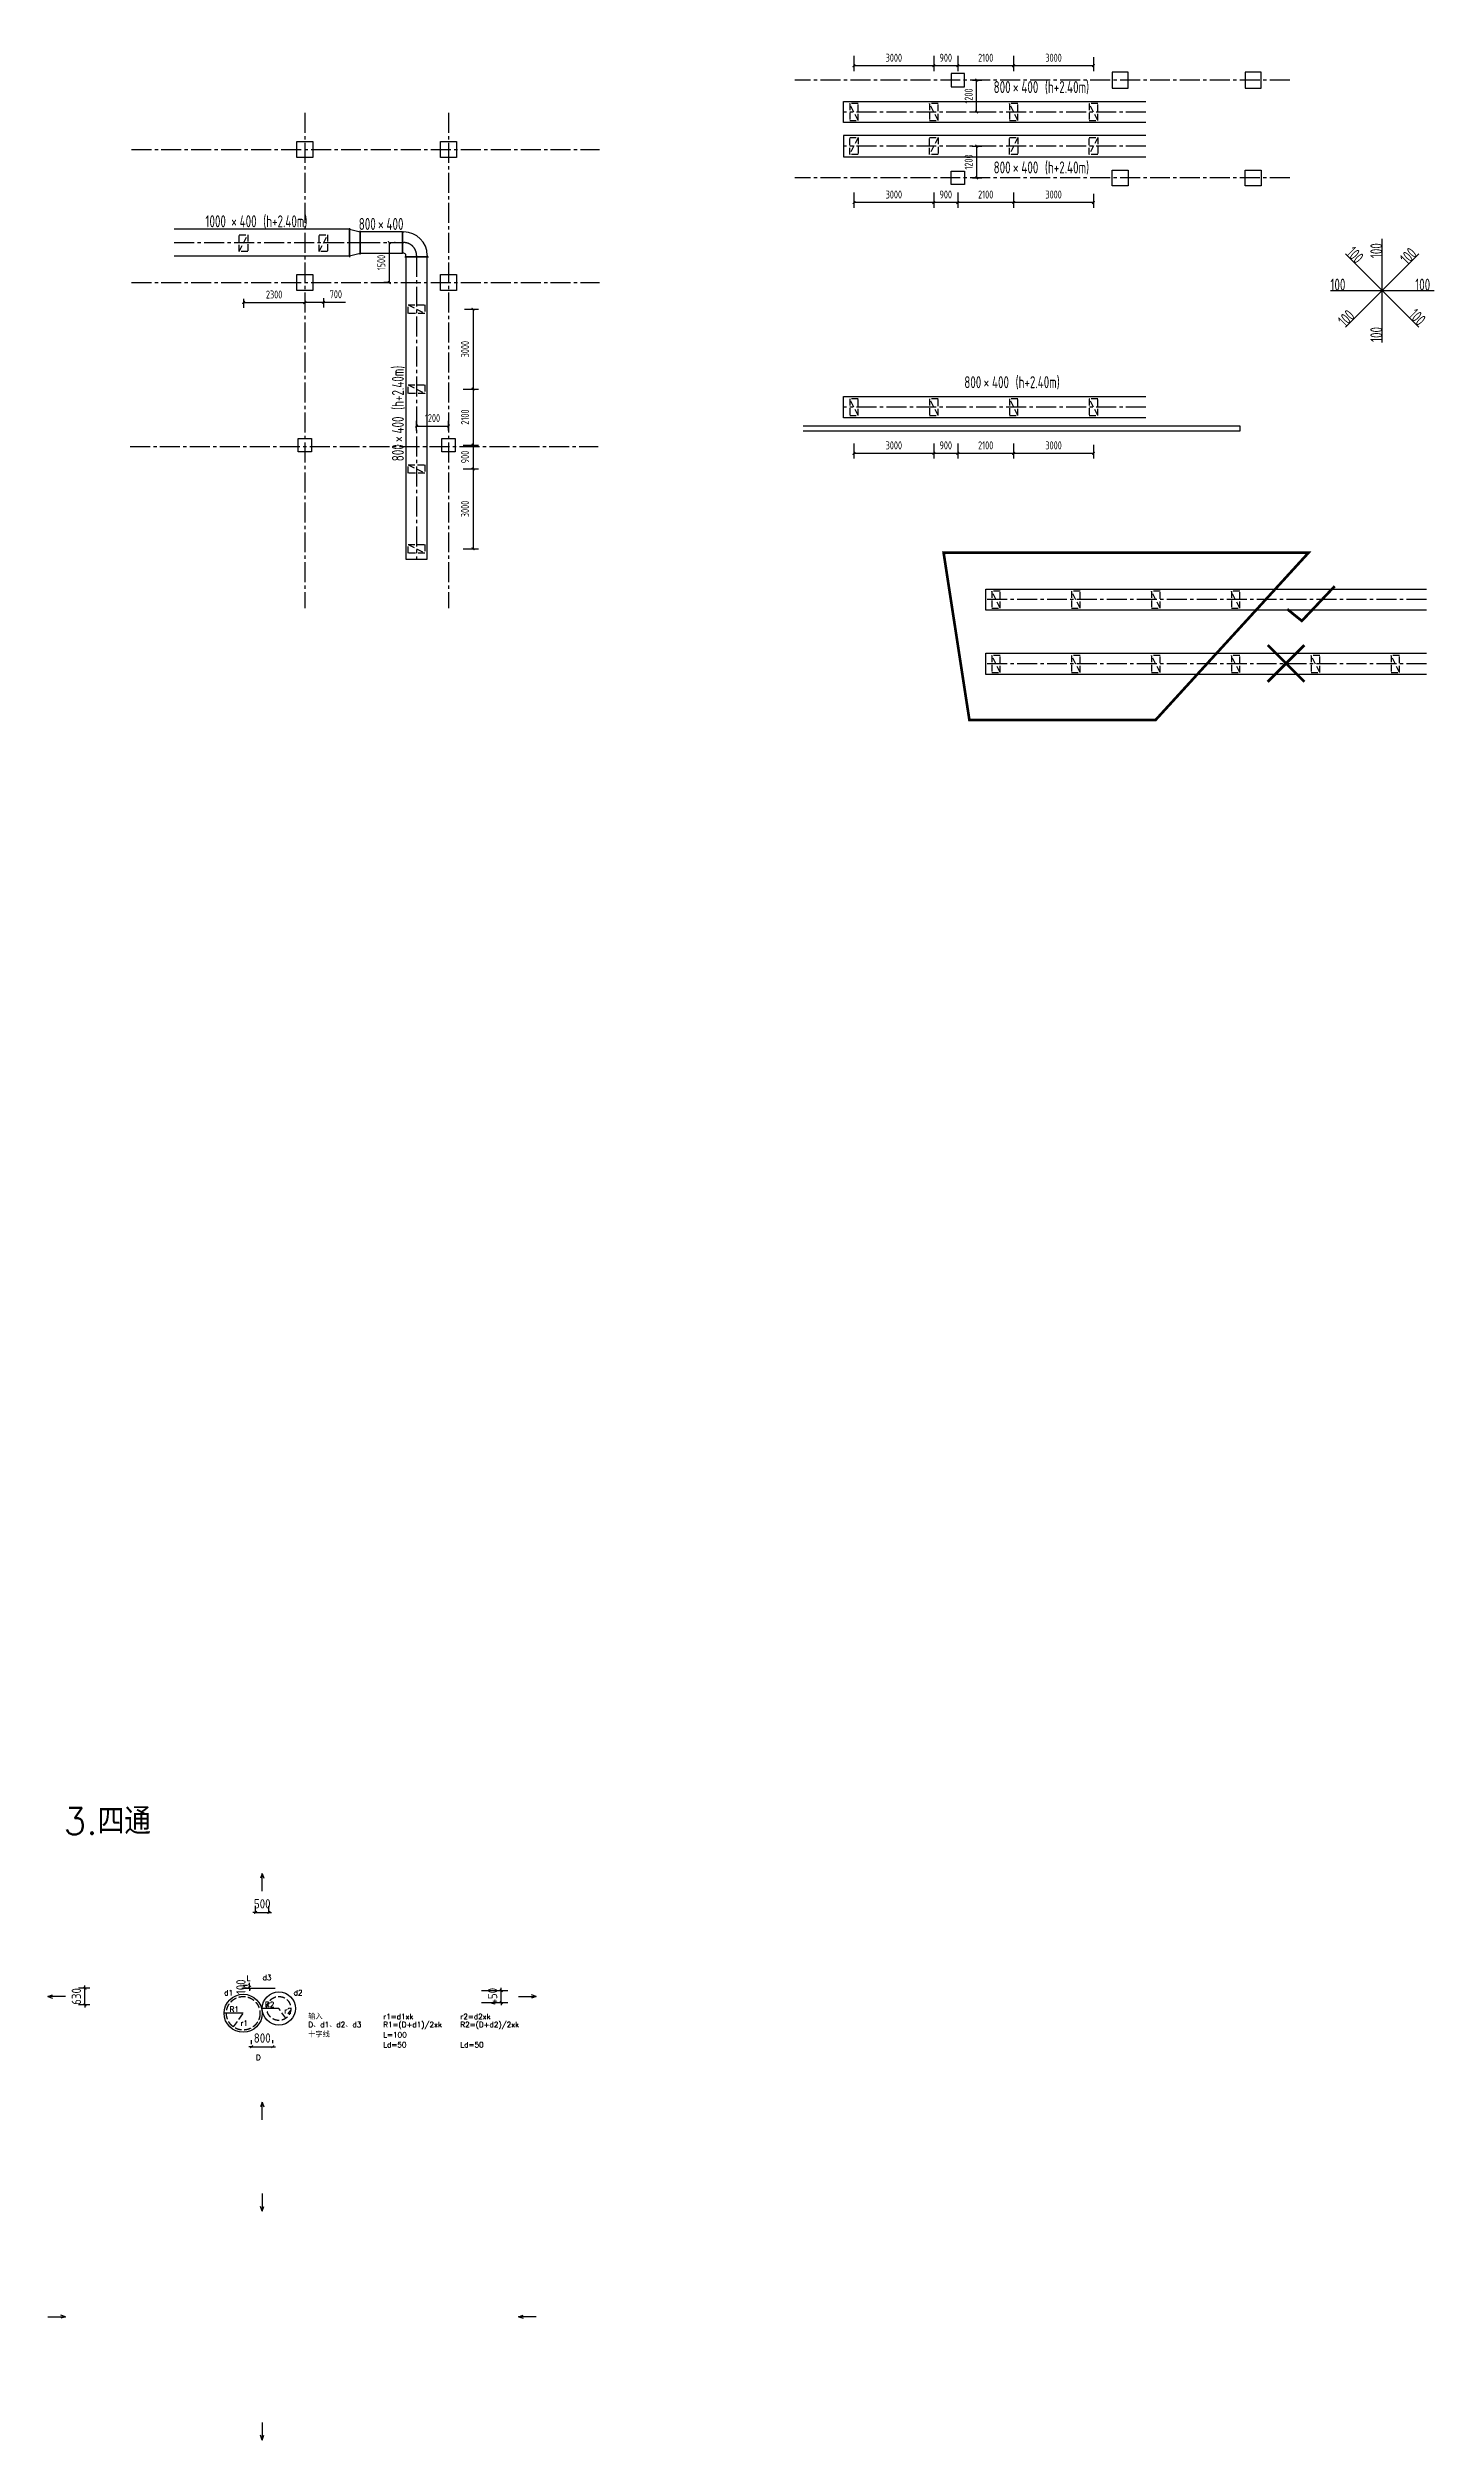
# Model space of a CAD drawing. Extents: x -51468 to 183161, y -105151 to 82504.
# Drawn here: x 1763 to 53840, y -103531 to -13708 of the extents above; entities that cross this region are included whole.
import ezdxf

# ---------------------------------------------------------------- set-up
doc = ezdxf.new("R2010")
doc.units = 0
doc.header["$LTSCALE"] = 1000
doc.header["$MEASUREMENT"] = 0
doc.linetypes.add('CENTER2', pattern=[1.125, 0.75, -0.125, 0.125, -0.125])
doc.linetypes.add('DASH', pattern=[0.35, 0.25, -0.1])
doc.layers.get('0').update_dxf_attribs({"linetype": 'CONTINUOUS'})
doc.layers.get('Defpoints').update_dxf_attribs({"linetype": 'CONTINUOUS'})
for name, color, linetype in [('H-AI', 8, 'CENTER2'), ('H-DAPP-DAPP', 131, 'CONTINUOUS'), ('H-DAPP-DGRIL', 131, 'CONTINUOUS'), ('H-DIMS-DUAL', 7, 'CONTINUOUS'), ('H-DUCT-DUAL', 30, 'CONTINUOUS')]:
    doc.layers.add(name, color=color, linetype=linetype)
doc.styles.add('_DUCT_DIM', font='simplex.shx', dxfattribs={"width": 0.8, "bigfont": 'hztxt.shx'})
doc.styles.get("Standard").update_dxf_attribs({"font": 'GBENOR', "bigfont": 'GBCBIG'})
doc.styles.add('TH-STYLE3', font='tssdeng.shx', dxfattribs={"width": 0.7, "bigfont": 'tssdchn.shx'})
doc.dimstyles.get("Standard").update_dxf_attribs({"dimscale": 100, "dimtxt": 3.5, "dimasz": 1, "dimexe": 2.5, "dimexo": 3, "dimgap": 1.5, "dimtad": 1, "dimdec": 0, "dimzin": 0, "dimdsep": 46, "dimtxsty": 'Standard', "dimblk": 'ARCHTICK', "dimcen": 0.09, "dimadec": 0, "dimazin": 0, "dimtfac": 1, "dimtdec": 0, "dimtix": 1, "dimtmove": 2, "dimatfit": 3, "dimfxl": 1, "dimtolj": 1, "dimtzin": 0, "dimarcsym": 0})
doc.dimstyles.new('TH-DIM100', dxfattribs={"dimscale": 100, "dimtxt": 3, "dimasz": 1, "dimexe": 2, "dimexo": 3, "dimgap": 1.5, "dimtad": 1, "dimdec": 3, "dimdsep": 46, "dimtxsty": 'TH-STYLE3', "dimblk": 'ARCHTICK', "dimcen": 0, "dimclrd": 256, "dimclre": 256, "dimclrt": 256, "dimazin": 2, "dimtfac": 1, "dimtdec": 3, "dimtofl": 0, "dimtmove": 0, "dimatfit": 3, "dimfxl": 0.18, "dimtolj": 1, "dimtzin": 0, "dimlwd": -1, "dimlwe": -1, "dimarcsym": 0})

# ---------------------------------------------------------------- blocks, each defined once
blk = doc.blocks.new('_ArchTick')
at = {"color": 0, "linetype": 'ByBlock', "const_width": 0.4}
blk.add_lwpolyline([(-0.5, -0.5), (0.5, 0.5)], dxfattribs=at)
blk = doc.blocks.new('*D7')
at = {"color": 0, "lineweight": -2, "transparency": 16777216}
for p, q in [((9417, -88757), (9317, -88757)), ((9417, -88660), (9417, -88507)), ((9417, -88757), (10217, -88757)), ((10217, -88629), (10217, -88507)), ((10217, -88757), (10317, -88757))]:
    blk.add_line(p, q, dxfattribs=at)
at = {"layer": 'Defpoints', "color": 0, "transparency": 16777216}
for p in [(10217, -88757), (9417, -88960, 3000), (10217, -88929, 3000)]:
    blk.add_point(p, dxfattribs=at)
at = {"color": 0, "lineweight": -2, "transparency": 16777216, "xscale": 100, "yscale": 100, "zscale": 100}
blk.add_blockref('_ArchTick', (9417, -88757), dxfattribs=at)
at = {"color": 0, "lineweight": -2, "transparency": 16777216, "xscale": 100, "yscale": 100, "zscale": 100, "rotation": 180}
blk.add_blockref('_ArchTick', (10217, -88757), dxfattribs=at)
at = {"color": 0, "transparency": 16777216, "insert": (9817, -88432), "char_height": 350, "attachment_point": 5}
blk.add_mtext('\\A1;800', dxfattribs=at)
blk = doc.blocks.new('*D14')
at = {"color": 0, "lineweight": -2, "transparency": 16777216}
for p, q in [((3342, -86558), (2909, -86558)), ((3159, -86558), (3159, -86458)), ((3159, -87188), (3159, -86558)), ((3342, -87188), (2909, -87188)), ((3159, -87188), (3159, -87288))]:
    blk.add_line(p, q, dxfattribs=at)
at = {"layer": 'Defpoints', "color": 0, "transparency": 16777216}
for p in [(3159, -86558), (3642, -86558, 3000), (3642, -87188, 3000)]:
    blk.add_point(p, dxfattribs=at)
at = {"color": 0, "lineweight": -2, "transparency": 16777216, "xscale": 100, "yscale": 100, "zscale": 100}
for p, rotation in [((3159, -86558), 270), ((3159, -87188), 90)]:
    blk.add_blockref('_ArchTick', p, dxfattribs=dict(at, rotation=rotation))
at = {"color": 0, "transparency": 16777216, "insert": (2834, -86873), "char_height": 350, "attachment_point": 5, "rotation": 90}
blk.add_mtext('\\A1;630', dxfattribs=at)
blk = doc.blocks.new('*D15')
at = {"color": 0, "lineweight": -2, "transparency": 16777216}
for p, q in [((18055, -86648), (19044, -86648)), ((18055, -87098), (19044, -87098)), ((18794, -86648), (18794, -86548)), ((18794, -87098), (18794, -86648)), ((18794, -87098), (18794, -87198))]:
    blk.add_line(p, q, dxfattribs=at)
at = {"layer": 'Defpoints', "color": 0, "transparency": 16777216}
for p in [(17755, -86648, 3000), (17755, -87098, 3000), (18794, -86648)]:
    blk.add_point(p, dxfattribs=at)
at = {"color": 0, "lineweight": -2, "transparency": 16777216, "xscale": 100, "yscale": 100, "zscale": 100}
for p, rotation in [((18794, -86648), 270), ((18794, -87098), 90)]:
    blk.add_blockref('_ArchTick', p, dxfattribs=dict(at, rotation=rotation))
at = {"color": 0, "transparency": 16777216, "insert": (18469, -86873), "char_height": 350, "attachment_point": 5, "rotation": 90}
blk.add_mtext('\\A1;450', dxfattribs=at)
blk = doc.blocks.new('*D16')
at = {"color": 0, "lineweight": -2, "transparency": 16777216}
for p, q in [((9567, -83696), (9567, -83468)), ((10067, -83696), (10067, -83468)), ((9567, -83718), (9467, -83718)), ((9567, -83718), (10067, -83718)), ((10067, -83718), (10167, -83718))]:
    blk.add_line(p, q, dxfattribs=at)
at = {"layer": 'Defpoints', "color": 0, "transparency": 16777216}
for p in [(9567, -83996, 3000), (10067, -83718), (10067, -83996, 3000)]:
    blk.add_point(p, dxfattribs=at)
at = {"color": 0, "lineweight": -2, "transparency": 16777216, "xscale": 100, "yscale": 100, "zscale": 100}
blk.add_blockref('_ArchTick', (9567, -83718), dxfattribs=at)
at = {"color": 0, "lineweight": -2, "transparency": 16777216, "xscale": 100, "yscale": 100, "zscale": 100, "rotation": 180}
blk.add_blockref('_ArchTick', (10067, -83718), dxfattribs=at)
at = {"color": 0, "transparency": 16777216, "insert": (9817, -83393), "char_height": 350, "attachment_point": 5}
blk.add_mtext('\\A1;500', dxfattribs=at)
blk = doc.blocks.new('*D17')
at = {"color": 0, "lineweight": -2, "transparency": 16777216}
for p, q in [((9267, -86458), (9091, -86458)), ((9267, -86558), (9091, -86558)), ((9341, -86458), (9341, -86358)), ((9341, -86558), (9341, -86458)), ((9341, -86558), (9341, -86658))]:
    blk.add_line(p, q, dxfattribs=at)
at = {"layer": 'Defpoints', "color": 0, "transparency": 16777216}
for p in [(9341, -86458), (9567, -86458, 3000), (9567, -86558, 3000)]:
    blk.add_point(p, dxfattribs=at)
at = {"color": 0, "lineweight": -2, "transparency": 16777216, "xscale": 100, "yscale": 100, "zscale": 100}
for p, rotation in [((9341, -86458), 270), ((9341, -86558), 90)]:
    blk.add_blockref('_ArchTick', p, dxfattribs=dict(at, rotation=rotation))
at = {"color": 0, "transparency": 16777216, "insert": (9016, -86508), "char_height": 350, "attachment_point": 5, "rotation": 90}
blk.add_mtext('\\A1;100', dxfattribs=at)
blk = doc.blocks.new('*U54')
at = {"linetype": 'DASH'}
blk.add_line((-500, 0), (130, 320), dxfattribs=at)
blk.add_lwpolyline([(-500, 0), (130, 0), (130, 320), (-500, 320)], close=True, dxfattribs=at)
blk = doc.blocks.new('*D56')
at = {"transparency": 16777216}
for p, q in [((17413, -23521), (17935, -23521)), ((17735, -23521), (17735, -26521)), ((17363, -26521), (17935, -26521))]:
    blk.add_line(p, q, dxfattribs=at)
at = {"layer": 'Defpoints', "color": 0, "transparency": 16777216}
for p in [(17113, -23521), (17063, -26521), (17735, -26521)]:
    blk.add_point(p, dxfattribs=at)
at = {"transparency": 16777216, "xscale": 100, "yscale": 100, "zscale": 100}
for p, rotation in [((17735, -23521), 90), ((17735, -26521), 270)]:
    blk.add_blockref('_ArchTick', p, dxfattribs=dict(at, rotation=rotation))
at = {"transparency": 16777216, "insert": (17435, -25021), "char_height": 300, "attachment_point": 5, "rotation": 90, "style": 'TH-STYLE3'}
blk.add_mtext('\\A1;3000', dxfattribs=at)
blk = doc.blocks.new('*D57')
at = {"transparency": 16777216}
for p, q in [((17363, -26521), (17935, -26521)), ((17735, -26521), (17735, -28621)), ((17363, -28621), (17935, -28621))]:
    blk.add_line(p, q, dxfattribs=at)
at = {"layer": 'Defpoints', "color": 0, "transparency": 16777216}
for p in [(17063, -26521), (17063, -28621), (17735, -28621)]:
    blk.add_point(p, dxfattribs=at)
at = {"transparency": 16777216, "xscale": 100, "yscale": 100, "zscale": 100}
for p, rotation in [((17735, -26521), 90), ((17735, -28621), 270)]:
    blk.add_blockref('_ArchTick', p, dxfattribs=dict(at, rotation=rotation))
at = {"transparency": 16777216, "insert": (17435, -27571), "char_height": 300, "attachment_point": 5, "rotation": 90, "style": 'TH-STYLE3'}
blk.add_mtext('\\A1;2100', dxfattribs=at)
blk = doc.blocks.new('*D58')
at = {"transparency": 16777216}
for p, q in [((17363, -29521), (17935, -29521)), ((17735, -29521), (17735, -32521)), ((17363, -32521), (17935, -32521))]:
    blk.add_line(p, q, dxfattribs=at)
at = {"layer": 'Defpoints', "color": 0, "transparency": 16777216}
for p in [(17063, -29521), (17063, -32521), (17735, -32521)]:
    blk.add_point(p, dxfattribs=at)
at = {"transparency": 16777216, "xscale": 100, "yscale": 100, "zscale": 100}
for p, rotation in [((17735, -29521), 90), ((17735, -32521), 270)]:
    blk.add_blockref('_ArchTick', p, dxfattribs=dict(at, rotation=rotation))
at = {"transparency": 16777216, "insert": (17435, -31021), "char_height": 300, "attachment_point": 5, "rotation": 90, "style": 'TH-STYLE3'}
blk.add_mtext('\\A1;3000', dxfattribs=at)
blk = doc.blocks.new('*D59')
at = {"transparency": 16777216}
for p, q in [((17363, -28621), (17935, -28621)), ((17735, -28621), (17735, -29521)), ((17382, -29521), (17935, -29521))]:
    blk.add_line(p, q, dxfattribs=at)
at = {"layer": 'Defpoints', "color": 0, "transparency": 16777216}
for p in [(17063, -28621), (17082, -29521), (17735, -29521)]:
    blk.add_point(p, dxfattribs=at)
at = {"transparency": 16777216, "xscale": 100, "yscale": 100, "zscale": 100}
for p, rotation in [((17735, -28621), 90), ((17735, -29521), 270)]:
    blk.add_blockref('_ArchTick', p, dxfattribs=dict(at, rotation=rotation))
at = {"transparency": 16777216, "insert": (17435, -29071), "char_height": 300, "attachment_point": 5, "rotation": 90, "style": 'TH-STYLE3'}
blk.add_mtext('\\A1;900', dxfattribs=at)
blk = doc.blocks.new('*D60')
at = {"transparency": 16777216}
for p, q in [((11414, -23121), (11414, -23460)), ((11414, -23260), (12114, -23260)), ((12114, -23112), (12114, -23460)), ((12114, -23260), (12950, -23260))]:
    blk.add_line(p, q, dxfattribs=at)
at = {"layer": 'Defpoints', "color": 0, "transparency": 16777216}
for p in [(11414, -22821), (12114, -22812), (12114, -23260)]:
    blk.add_point(p, dxfattribs=at)
at = {"transparency": 16777216, "xscale": 100, "yscale": 100, "zscale": 100, "rotation": 180}
blk.add_blockref('_ArchTick', (11414, -23260), dxfattribs=at)
at = {"transparency": 16777216, "xscale": 100, "yscale": 100, "zscale": 100}
blk.add_blockref('_ArchTick', (12114, -23260), dxfattribs=at)
at = {"transparency": 16777216, "insert": (12582, -22960), "char_height": 300, "attachment_point": 5, "style": 'TH-STYLE3'}
blk.add_mtext('\\A1;700', dxfattribs=at)
blk = doc.blocks.new('*D61')
at = {"transparency": 16777216}
for p, q in [((9114, -23130), (9114, -23470)), ((9114, -23270), (11414, -23270)), ((11414, -23121), (11414, -23470))]:
    blk.add_line(p, q, dxfattribs=at)
at = {"layer": 'Defpoints', "color": 0, "transparency": 16777216}
for p in [(9114, -22830), (11414, -22821), (11414, -23270)]:
    blk.add_point(p, dxfattribs=at)
at = {"transparency": 16777216, "xscale": 100, "yscale": 100, "zscale": 100, "rotation": 180}
blk.add_blockref('_ArchTick', (9114, -23270), dxfattribs=at)
at = {"transparency": 16777216, "xscale": 100, "yscale": 100, "zscale": 100}
blk.add_blockref('_ArchTick', (11414, -23270), dxfattribs=at)
at = {"transparency": 16777216, "insert": (10264, -22970), "char_height": 300, "attachment_point": 5, "style": 'TH-STYLE3'}
blk.add_mtext('\\A1;2300', dxfattribs=at)
blk = doc.blocks.new('*D62')
at = {"transparency": 16777216}
for p, q in [((15613, -28074), (15613, -27710)), ((16813, -28071), (16813, -27710)), ((15613, -27910), (16813, -27910))]:
    blk.add_line(p, q, dxfattribs=at)
at = {"layer": 'Defpoints', "color": 0, "transparency": 16777216}
for p in [(15613, -28374), (16813, -27910), (16813, -28371)]:
    blk.add_point(p, dxfattribs=at)
at = {"transparency": 16777216, "xscale": 100, "yscale": 100, "zscale": 100, "rotation": 180}
blk.add_blockref('_ArchTick', (15613, -27910), dxfattribs=at)
at = {"transparency": 16777216, "xscale": 100, "yscale": 100, "zscale": 100}
blk.add_blockref('_ArchTick', (16813, -27910), dxfattribs=at)
at = {"transparency": 16777216, "insert": (16213, -27610), "char_height": 300, "attachment_point": 5, "style": 'TH-STYLE3'}
blk.add_mtext('\\A1;1200', dxfattribs=at)
blk = doc.blocks.new('*D63')
at = {"transparency": 16777216}
for p, q in [((14588, -21021), (14588, -22521)), ((14808, -21021), (14788, -21021)), ((14554, -22521), (14388, -22521))]:
    blk.add_line(p, q, dxfattribs=at)
at = {"layer": 'Defpoints', "color": 0, "transparency": 16777216}
for p in [(14508, -21021), (14588, -22521), (14854, -22521)]:
    blk.add_point(p, dxfattribs=at)
at = {"transparency": 16777216, "xscale": 100, "yscale": 100, "zscale": 100}
for p, rotation in [((14588, -21021), 90), ((14588, -22521), 270)]:
    blk.add_blockref('_ArchTick', p, dxfattribs=dict(at, rotation=rotation))
at = {"transparency": 16777216, "insert": (14288, -21771), "char_height": 300, "attachment_point": 5, "rotation": 90, "style": 'TH-STYLE3'}
blk.add_mtext('\\A1;1500', dxfattribs=at)
blk = doc.blocks.new('*D64')
at = {"transparency": 16777216}
for p, q in [((38043, -19145), (38043, -19716)), ((41043, -19516), (38043, -19516)), ((41043, -19195), (41043, -19716))]:
    blk.add_line(p, q, dxfattribs=at)
at = {"layer": 'Defpoints', "color": 0, "transparency": 16777216}
for p in [(38043, -18845), (38043, -19516), (41043, -18895)]:
    blk.add_point(p, dxfattribs=at)
at = {"transparency": 16777216, "xscale": 100, "yscale": 100, "zscale": 100, "rotation": 180}
blk.add_blockref('_ArchTick', (38043, -19516), dxfattribs=at)
at = {"transparency": 16777216, "xscale": 100, "yscale": 100, "zscale": 100}
blk.add_blockref('_ArchTick', (41043, -19516), dxfattribs=at)
at = {"transparency": 16777216, "insert": (39543, -19216), "char_height": 300, "attachment_point": 5, "style": 'TH-STYLE3'}
blk.add_mtext('\\A1;3000', dxfattribs=at)
blk = doc.blocks.new('*D65')
at = {"transparency": 16777216}
for p, q in [((35943, -19145), (35943, -19716)), ((38043, -19516), (35943, -19516)), ((38043, -19145), (38043, -19716))]:
    blk.add_line(p, q, dxfattribs=at)
at = {"layer": 'Defpoints', "color": 0, "transparency": 16777216}
for p in [(35943, -18845), (38043, -18845), (35943, -19516)]:
    blk.add_point(p, dxfattribs=at)
at = {"transparency": 16777216, "xscale": 100, "yscale": 100, "zscale": 100, "rotation": 180}
blk.add_blockref('_ArchTick', (35943, -19516), dxfattribs=at)
at = {"transparency": 16777216, "xscale": 100, "yscale": 100, "zscale": 100}
blk.add_blockref('_ArchTick', (38043, -19516), dxfattribs=at)
at = {"transparency": 16777216, "insert": (36993, -19216), "char_height": 300, "attachment_point": 5, "style": 'TH-STYLE3'}
blk.add_mtext('\\A1;2100', dxfattribs=at)
blk = doc.blocks.new('*D66')
at = {"transparency": 16777216}
for p, q in [((32043, -19145), (32043, -19716)), ((35043, -19516), (32043, -19516)), ((35043, -19145), (35043, -19716))]:
    blk.add_line(p, q, dxfattribs=at)
at = {"layer": 'Defpoints', "color": 0, "transparency": 16777216}
for p in [(32043, -18845), (35043, -18845), (32043, -19516)]:
    blk.add_point(p, dxfattribs=at)
at = {"transparency": 16777216, "xscale": 100, "yscale": 100, "zscale": 100, "rotation": 180}
blk.add_blockref('_ArchTick', (32043, -19516), dxfattribs=at)
at = {"transparency": 16777216, "xscale": 100, "yscale": 100, "zscale": 100}
blk.add_blockref('_ArchTick', (35043, -19516), dxfattribs=at)
at = {"transparency": 16777216, "insert": (33543, -19216), "char_height": 300, "attachment_point": 5, "style": 'TH-STYLE3'}
blk.add_mtext('\\A1;3000', dxfattribs=at)
blk = doc.blocks.new('*D67')
at = {"transparency": 16777216}
for p, q in [((35043, -19163), (35043, -19716)), ((35943, -19516), (35043, -19516)), ((35943, -19145), (35943, -19716))]:
    blk.add_line(p, q, dxfattribs=at)
at = {"layer": 'Defpoints', "color": 0, "transparency": 16777216}
for p in [(35943, -18845), (35043, -18863), (35043, -19516)]:
    blk.add_point(p, dxfattribs=at)
at = {"transparency": 16777216, "xscale": 100, "yscale": 100, "zscale": 100, "rotation": 180}
blk.add_blockref('_ArchTick', (35043, -19516), dxfattribs=at)
at = {"transparency": 16777216, "xscale": 100, "yscale": 100, "zscale": 100}
blk.add_blockref('_ArchTick', (35943, -19516), dxfattribs=at)
at = {"transparency": 16777216, "insert": (35493, -19216), "char_height": 300, "attachment_point": 5, "style": 'TH-STYLE3'}
blk.add_mtext('\\A1;900', dxfattribs=at)
blk = doc.blocks.new('*D68')
at = {"transparency": 16777216}
for p, q in [((36490, -17395), (36854, -17395)), ((36654, -17395), (36654, -18595)), ((36493, -18595), (36854, -18595))]:
    blk.add_line(p, q, dxfattribs=at)
at = {"layer": 'Defpoints', "color": 0, "transparency": 16777216}
for p in [(36190, -17395), (36193, -18595), (36654, -18595)]:
    blk.add_point(p, dxfattribs=at)
at = {"transparency": 16777216, "xscale": 100, "yscale": 100, "zscale": 100}
for p, rotation in [((36654, -17395), 90), ((36654, -18595), 270)]:
    blk.add_blockref('_ArchTick', p, dxfattribs=dict(at, rotation=rotation))
at = {"transparency": 16777216, "insert": (36354, -17995), "char_height": 300, "attachment_point": 5, "rotation": 90, "style": 'TH-STYLE3'}
blk.add_mtext('\\A1;1200', dxfattribs=at)
blk = doc.blocks.new('*D69')
at = {"transparency": 16777216}
for p, q in [((36493, -14917), (36854, -14917)), ((36654, -16117), (36654, -14917)), ((36490, -16117), (36854, -16117))]:
    blk.add_line(p, q, dxfattribs=at)
at = {"layer": 'Defpoints', "color": 0, "transparency": 16777216}
for p in [(36193, -14917), (36654, -14917), (36190, -16117)]:
    blk.add_point(p, dxfattribs=at)
at = {"transparency": 16777216, "xscale": 100, "yscale": 100, "zscale": 100}
for p, rotation in [((36654, -14917), 90), ((36654, -16117), 270)]:
    blk.add_blockref('_ArchTick', p, dxfattribs=dict(at, rotation=rotation))
at = {"transparency": 16777216, "insert": (36354, -15517), "char_height": 300, "attachment_point": 5, "rotation": 90, "style": 'TH-STYLE3'}
blk.add_mtext('\\A1;1200', dxfattribs=at)
blk = doc.blocks.new('*D70')
at = {"transparency": 16777216}
for p, q in [((38043, -14008), (38043, -14580)), ((41043, -14058), (41043, -14580)), ((41043, -14380), (38043, -14380))]:
    blk.add_line(p, q, dxfattribs=at)
at = {"layer": 'Defpoints', "color": 0, "transparency": 16777216}
for p in [(38043, -13708), (41043, -13758), (38043, -14380)]:
    blk.add_point(p, dxfattribs=at)
at = {"transparency": 16777216, "xscale": 100, "yscale": 100, "zscale": 100, "rotation": 180}
blk.add_blockref('_ArchTick', (38043, -14380), dxfattribs=at)
at = {"transparency": 16777216, "xscale": 100, "yscale": 100, "zscale": 100}
blk.add_blockref('_ArchTick', (41043, -14380), dxfattribs=at)
at = {"transparency": 16777216, "insert": (39543, -14080), "char_height": 300, "attachment_point": 5, "style": 'TH-STYLE3'}
blk.add_mtext('\\A1;3000', dxfattribs=at)
blk = doc.blocks.new('*D71')
at = {"transparency": 16777216}
for p, q in [((35943, -14008), (35943, -14580)), ((38043, -14008), (38043, -14580)), ((38043, -14380), (35943, -14380))]:
    blk.add_line(p, q, dxfattribs=at)
at = {"layer": 'Defpoints', "color": 0, "transparency": 16777216}
for p in [(35943, -13708), (38043, -13708), (35943, -14380)]:
    blk.add_point(p, dxfattribs=at)
at = {"transparency": 16777216, "xscale": 100, "yscale": 100, "zscale": 100, "rotation": 180}
blk.add_blockref('_ArchTick', (35943, -14380), dxfattribs=at)
at = {"transparency": 16777216, "xscale": 100, "yscale": 100, "zscale": 100}
blk.add_blockref('_ArchTick', (38043, -14380), dxfattribs=at)
at = {"transparency": 16777216, "insert": (36993, -14080), "char_height": 300, "attachment_point": 5, "style": 'TH-STYLE3'}
blk.add_mtext('\\A1;2100', dxfattribs=at)
blk = doc.blocks.new('*D72')
at = {"transparency": 16777216}
for p, q in [((32043, -14008), (32043, -14580)), ((35043, -14008), (35043, -14580)), ((35043, -14380), (32043, -14380))]:
    blk.add_line(p, q, dxfattribs=at)
at = {"layer": 'Defpoints', "color": 0, "transparency": 16777216}
for p in [(32043, -13708), (35043, -13708), (32043, -14380)]:
    blk.add_point(p, dxfattribs=at)
at = {"transparency": 16777216, "xscale": 100, "yscale": 100, "zscale": 100, "rotation": 180}
blk.add_blockref('_ArchTick', (32043, -14380), dxfattribs=at)
at = {"transparency": 16777216, "xscale": 100, "yscale": 100, "zscale": 100}
blk.add_blockref('_ArchTick', (35043, -14380), dxfattribs=at)
at = {"transparency": 16777216, "insert": (33543, -14080), "char_height": 300, "attachment_point": 5, "style": 'TH-STYLE3'}
blk.add_mtext('\\A1;3000', dxfattribs=at)
blk = doc.blocks.new('*D73')
at = {"transparency": 16777216}
for p, q in [((35043, -14027), (35043, -14580)), ((35943, -14008), (35943, -14580)), ((35943, -14380), (35043, -14380))]:
    blk.add_line(p, q, dxfattribs=at)
at = {"layer": 'Defpoints', "color": 0, "transparency": 16777216}
for p in [(35043, -13727), (35943, -13708), (35043, -14380)]:
    blk.add_point(p, dxfattribs=at)
at = {"transparency": 16777216, "xscale": 100, "yscale": 100, "zscale": 100, "rotation": 180}
blk.add_blockref('_ArchTick', (35043, -14380), dxfattribs=at)
at = {"transparency": 16777216, "xscale": 100, "yscale": 100, "zscale": 100}
blk.add_blockref('_ArchTick', (35943, -14380), dxfattribs=at)
at = {"transparency": 16777216, "insert": (35493, -14080), "char_height": 300, "attachment_point": 5, "style": 'TH-STYLE3'}
blk.add_mtext('\\A1;900', dxfattribs=at)
blk = doc.blocks.new('*D74')
at = {"transparency": 16777216}
for p, q in [((38043, -28562), (38043, -29133)), ((41043, -28612), (41043, -29133)), ((41043, -28933), (38043, -28933))]:
    blk.add_line(p, q, dxfattribs=at)
at = {"layer": 'Defpoints', "color": 0, "transparency": 16777216}
for p in [(38043, -28262), (41043, -28312), (38043, -28933)]:
    blk.add_point(p, dxfattribs=at)
at = {"transparency": 16777216, "xscale": 100, "yscale": 100, "zscale": 100, "rotation": 180}
blk.add_blockref('_ArchTick', (38043, -28933), dxfattribs=at)
at = {"transparency": 16777216, "xscale": 100, "yscale": 100, "zscale": 100}
blk.add_blockref('_ArchTick', (41043, -28933), dxfattribs=at)
at = {"transparency": 16777216, "insert": (39543, -28633), "char_height": 300, "attachment_point": 5, "style": 'TH-STYLE3'}
blk.add_mtext('\\A1;3000', dxfattribs=at)
blk = doc.blocks.new('*D75')
at = {"transparency": 16777216}
for p, q in [((35943, -28562), (35943, -29133)), ((38043, -28562), (38043, -29133)), ((38043, -28933), (35943, -28933))]:
    blk.add_line(p, q, dxfattribs=at)
at = {"layer": 'Defpoints', "color": 0, "transparency": 16777216}
for p in [(35943, -28262), (38043, -28262), (35943, -28933)]:
    blk.add_point(p, dxfattribs=at)
at = {"transparency": 16777216, "xscale": 100, "yscale": 100, "zscale": 100, "rotation": 180}
blk.add_blockref('_ArchTick', (35943, -28933), dxfattribs=at)
at = {"transparency": 16777216, "xscale": 100, "yscale": 100, "zscale": 100}
blk.add_blockref('_ArchTick', (38043, -28933), dxfattribs=at)
at = {"transparency": 16777216, "insert": (36993, -28633), "char_height": 300, "attachment_point": 5, "style": 'TH-STYLE3'}
blk.add_mtext('\\A1;2100', dxfattribs=at)
blk = doc.blocks.new('*D76')
at = {"transparency": 16777216}
for p, q in [((32043, -28562), (32043, -29133)), ((35043, -28562), (35043, -29133)), ((35043, -28933), (32043, -28933))]:
    blk.add_line(p, q, dxfattribs=at)
at = {"layer": 'Defpoints', "color": 0, "transparency": 16777216}
for p in [(32043, -28262), (35043, -28262), (32043, -28933)]:
    blk.add_point(p, dxfattribs=at)
at = {"transparency": 16777216, "xscale": 100, "yscale": 100, "zscale": 100, "rotation": 180}
blk.add_blockref('_ArchTick', (32043, -28933), dxfattribs=at)
at = {"transparency": 16777216, "xscale": 100, "yscale": 100, "zscale": 100}
blk.add_blockref('_ArchTick', (35043, -28933), dxfattribs=at)
at = {"transparency": 16777216, "insert": (33543, -28633), "char_height": 300, "attachment_point": 5, "style": 'TH-STYLE3'}
blk.add_mtext('\\A1;3000', dxfattribs=at)
blk = doc.blocks.new('*D77')
at = {"transparency": 16777216}
for p, q in [((35043, -28580), (35043, -29133)), ((35943, -28562), (35943, -29133)), ((35943, -28933), (35043, -28933))]:
    blk.add_line(p, q, dxfattribs=at)
at = {"layer": 'Defpoints', "color": 0, "transparency": 16777216}
for p in [(35043, -28280), (35943, -28262), (35043, -28933)]:
    blk.add_point(p, dxfattribs=at)
at = {"transparency": 16777216, "xscale": 100, "yscale": 100, "zscale": 100, "rotation": 180}
blk.add_blockref('_ArchTick', (35043, -28933), dxfattribs=at)
at = {"transparency": 16777216, "xscale": 100, "yscale": 100, "zscale": 100}
blk.add_blockref('_ArchTick', (35943, -28933), dxfattribs=at)
at = {"transparency": 16777216, "insert": (35493, -28633), "char_height": 300, "attachment_point": 5, "style": 'TH-STYLE3'}
blk.add_mtext('\\A1;900', dxfattribs=at)

msp = doc.modelspace()

# ---------------------------------------------------------------- linework, layer by layer
at = {"color": 252, "linetype": 'CENTER2', "true_color": 0x939598}
for p, q in [((48415.4334, -14917.3737), (29817.464, -14917.3737)), ((11413.4658, -16149.1338), (11413.4658, -34747.1033)), ((16813.4662, -16149.1338), (16813.4662, -34747.1033)), ((4901.6371, -17521.1165), (22481.9939, -17521.1165)), ((48415.4334, -18594.9035), (29817.464, -18594.9035)), ((4901.6371, -22520.7105), (22481.994, -22520.7105)), ((4851.6371, -28671.1165), (22431.9939, -28671.1165))]:
    msp.add_line(p, q, dxfattribs=at)
for p, q in [((50513.9171, -24201.5417), (53269.3925, -21446.0663)), ((53269.3925, -24201.5417), (50513.9171, -21446.0663)), ((51891.6548, -24772.2193), (51891.6548, -20875.3887)), ((49943.2395, -22823.804), (53840.0702, -22823.804)), ((9051.7829, -86557.868, 3000), (10302.4424, -86557.868, 3000)), ((9101.7829, -87502.868, 3000), (8386.7829, -87502.868, 3000)), ((10441.7829, -87322.868, 3000), (9816.7829, -87322.868, 3000))]:
    msp.add_line(p, q)
at = {"color": 4}
for p, q in [((9816.7829, -82248.9341, 3000), (9757.9881, -82430.222, 3000)), ((9816.7829, -82916.1792, 3000), (9816.7829, -82248.9341, 3000)), ((9816.7829, -82248.9341, 3000), (9875.5777, -82430.222, 3000)), ((1762.8352, -86872.868, 3000), (1944.123, -86814.0732, 3000)), ((2430.0803, -86872.868, 3000), (1762.8352, -86872.868, 3000)), ((1762.8352, -86872.868, 3000), (1944.123, -86931.6628, 3000)), ((19442.1419, -86872.868, 3000), (20109.387, -86872.868, 3000)), ((20109.387, -86872.868, 3000), (19928.0991, -86814.0732, 3000)), ((20109.387, -86872.868, 3000), (19928.0991, -86931.6628, 3000)), ((9816.7829, -90840.4774, 3000), (9757.9881, -91021.7653, 3000)), ((9816.7829, -91507.7225, 3000), (9816.7829, -90840.4774, 3000)), ((9816.7829, -90840.4774, 3000), (9875.5777, -91021.7653, 3000)), ((9816.7829, -94271.9825, 3000), (9816.7829, -94939.2276, 3000)), ((9816.7829, -94939.2276, 3000), (9757.9881, -94757.9398, 3000)), ((9816.7829, -94939.2276, 3000), (9875.5777, -94757.9398, 3000)), ((1762.8352, -98895.9164, 3000), (2430.0803, -98895.9164, 3000)), ((2430.0803, -98895.9164, 3000), (2248.7924, -98837.1216, 3000)), ((2430.0803, -98895.9164, 3000), (2248.7924, -98954.7112, 3000)), ((19442.1419, -98895.9164, 3000), (19623.4297, -98837.1216, 3000)), ((20109.387, -98895.9164, 3000), (19442.1419, -98895.9164, 3000)), ((19442.1419, -98895.9164, 3000), (19623.4297, -98954.7112, 3000)), ((9816.7829, -102863.5258, 3000), (9816.7829, -103530.7709, 3000)), ((9816.7829, -103530.7709, 3000), (9757.9881, -103349.4831, 3000)), ((9816.7829, -103530.7709, 3000), (9875.5777, -103349.4831, 3000))]:
    msp.add_line(p, q, dxfattribs=at)
at = {"linetype": 'DASH'}
for p, q in [((8737.7465, -88017.0445, 3000), (9101.7829, -87502.868, 3000)), ((10701.809, -87690.1369, 3000), (10441.7829, -87322.868, 3000))]:
    msp.add_line(p, q, dxfattribs=at)
at = {"color": 2}
for points in [[(36193.45, -15167.3737), (36193.45, -14667.3737), (35693.45, -14667.3737), (35693.45, -15167.3737)], [(42343.856, -15217.3737), (42343.856, -14617.3737), (41743.856, -14617.3737), (41743.856, -15217.3737)], [(46743.45, -14617.3737), (46743.45, -15217.3737), (47343.45, -15217.3737), (47343.45, -14617.3737)], [(11713.4655, -17821.1165), (11113.4662, -17821.1165), (11113.4662, -17221.1165), (11713.4655, -17221.1165)], [(17113.4662, -17821.1173), (16513.4662, -17821.1173), (16513.4662, -17221.1173), (17113.4662, -17221.1173)], [(36193.45, -18344.9035), (36193.45, -18844.9035), (35693.45, -18844.9035), (35693.45, -18344.9035)], [(42343.856, -18294.9035), (42343.856, -18894.9035), (41743.856, -18894.9035), (41743.856, -18294.9035)], [(46743.45, -18894.9035), (46743.45, -18294.9035), (47343.45, -18294.9035), (47343.45, -18894.9035)], [(11114.1282, -22221.1172), (11714.1282, -22221.1172), (11714.1282, -22821.1173), (11114.1282, -22821.1173)], [(16513.4662, -22220.7112), (17113.4662, -22220.7112), (17113.4662, -22820.7113), (16513.4662, -22820.7113)], [(11163.4662, -28371.1173), (11663.4662, -28371.1173), (11663.4662, -28871.1173), (11163.4662, -28871.1173)], [(16563.4662, -28371.1173), (17063.4662, -28371.1173), (17063.4662, -28871.1173), (16563.4662, -28871.1173)]]:
    msp.add_lwpolyline(points, close=True, dxfattribs=at)
msp.add_lwpolyline([(30138.7959, -27898.6168), (46535.1494, -27898.6168), (46535.1494, -28098.6168), (30138.7959, -28098.6168)])
at = {"linetype": 'DASH', "const_width": 100}
msp.add_lwpolyline([(35410.809, -32656.6234), (49127.239, -32656.6234), (43372.74, -38946.4806), (36380.8687, -38946.4806), (35410.809, -32656.6234)], dxfattribs=at)
at = {"color": 3, "const_width": 100}
msp.add_lwpolyline([(48321.6818, -34784.405), (48868.4426, -35225.1032), (50103.0642, -33919.9955)], dxfattribs=at)
at = {"color": 1, "const_width": 100}
msp.add_lwpolyline([(47586.8405, -36132.4484), (48966.012, -37510.8758), (48276.4263, -36821.6621), (48965.2681, -36132.4484), (47587.5844, -37510.8758)], dxfattribs=at)
for centre, radius in [((9101.7829, -87502.868, 3000), 715), ((10441.7829, -87322.868, 3000), 625)]:
    msp.add_circle(centre, radius)
at = {"linetype": 'DASH'}
for centre, radius in [((9101.7829, -87502.868, 3000), 630), ((10441.7829, -87322.868, 3000), 450)]:
    msp.add_circle(centre, radius, dxfattribs=at)
at = {"layer": 'H-AI'}
for p, q in [((43013.656, -16117.3737), (31655.091, -16117.3737)), ((43013.656, -17394.9035), (31655.091, -17394.9035)), ((6513.6662, -21020.7112), (13097.8893, -21020.7112)), ((13098.0893, -21020.7112), (13498.0893, -21020.7112)), ((13498.2893, -21020.7112), (15083.4662, -21020.7112)), ((15083.4662, -21020.7112), (15133.4662, -21020.7112)), ((15613.4662, -21500.7112), (15613.4662, -21550.7112)), ((15613.4662, -21550.9112), (15613.4662, -32909.4762)), ((43013.656, -27198.6168), (31655.091, -27198.6168)), ((53547.25, -34427.0604), (36993.3252, -34427.0604)), ((53547.25, -36841.1517), (36993.3252, -36841.1517))]:
    msp.add_line(p, q, dxfattribs=at)
msp.add_arc((15133.4662, -21500.7112), 480, 0, 90, dxfattribs=at)
at = {"layer": 'H-DAPP-DAPP'}
for p, q in [((13097.9893, -20475.7112), (13097.9893, -21565.7112)), ((13498.1893, -21465.7112), (13498.1893, -20575.7112)), ((15168.4662, -21550.8112), (16058.4662, -21550.8112))]:
    msp.add_line(p, q, dxfattribs=at)
at = {"layer": 'H-DUCT-DUAL'}
for p, q in [((31655.091, -16517.3737), (31655.091, -15717.3737)), ((31655.091, -15717.3737), (43013.656, -15717.3737)), ((43013.656, -16517.3737), (31655.091, -16517.3737)), ((43013.656, -16994.9035), (31655.091, -16994.9035)), ((31655.091, -16994.9035), (31655.091, -17794.9035)), ((31655.091, -17794.9035), (43013.656, -17794.9035)), ((13097.8893, -20520.7112), (6513.6662, -20520.7112)), ((13097.8893, -21520.7112), (13097.8893, -20520.7112)), ((13098.0893, -20520.7112), (13498.0893, -20620.7112)), ((13098.0893, -20520.7112), (13098.0893, -21520.7112)), ((13498.0893, -21420.7112), (13498.0893, -20620.7112)), ((15083.4662, -20620.7112), (13498.2893, -20620.7112)), ((13498.2893, -20620.7112), (13498.2893, -21420.7112)), ((15083.2662, -20620.7112), (15133.2662, -20620.7112)), ((15083.4662, -20620.7112), (15133.4662, -20620.7112)), ((15083.4662, -20620.7112), (15083.4662, -21420.7112)), ((15083.4662, -21420.7112), (15083.4662, -20620.7112)), ((6513.6662, -21520.7112), (13097.8893, -21520.7112)), ((13098.0893, -21520.7112), (13498.0893, -21420.7112)), ((13498.2893, -21420.7112), (15083.4662, -21420.7112)), ((15133.4662, -21420.7112), (15083.4662, -21420.7112)), ((15213.4662, -21550.7112), (15213.4662, -21500.7112)), ((16013.4662, -21550.7112), (15213.4662, -21550.7112)), ((15213.4662, -21550.9112), (15213.4662, -32909.4762)), ((16013.4662, -21550.9112), (15213.4662, -21550.9112)), ((16013.4662, -21500.7112), (16013.4662, -21550.7112)), ((16013.4662, -32909.4762), (16013.4662, -21550.9112)), ((31655.091, -27598.6168), (31655.091, -26798.6168)), ((31655.091, -26798.6168), (43013.656, -26798.6168)), ((43013.656, -27598.6168), (31655.091, -27598.6168)), ((15213.4662, -32909.4762), (16013.4662, -32909.4762)), ((36993.3252, -34827.0604), (36993.3252, -34027.0604)), ((36993.3252, -34027.0604), (53547.25, -34027.0604)), ((53547.25, -34827.0604), (36993.3252, -34827.0604)), ((36993.3252, -37241.1517), (36993.3252, -36441.1517)), ((36993.3252, -36441.1517), (53547.25, -36441.1517)), ((53547.25, -37241.1517), (36993.3252, -37241.1517))]:
    msp.add_line(p, q, dxfattribs=at)
for radius in [880, 80]:
    msp.add_arc((15133.4662, -21500.7112), radius, 0, 90, dxfattribs=at)

# ---------------------------------------------------------------- block references
at = {"layer": 'H-DAPP-DGRIL', "rotation": 89.99999999999999}
for p in [(32203.45, -15932.3737), (35203.45, -15932.3737), (38203.45, -15932.3737), (41203.45, -15932.3737), (32203.45, -27013.6168), (35203.45, -27013.6168), (38203.45, -27013.6168), (41203.45, -27013.6168), (37541.6842, -34242.0604), (40541.6842, -34242.0604), (43541.6842, -34242.0604), (46541.6842, -34242.0604), (37541.6842, -36656.1517), (40541.6842, -36656.1517), (43541.6842, -36656.1517), (46541.6842, -36656.1517), (49541.6842, -36656.1517), (52541.6842, -36656.1517)]:
    msp.add_blockref('*U54', p, dxfattribs=at)
at = {"layer": 'H-DAPP-DGRIL', "xscale": -1}
for p, rotation in [((32203.45, -17579.9035), 90), ((35203.45, -17579.9035), 90), ((38203.45, -17579.9035), 90), ((41203.45, -17579.9035), 90), ((8954.1286, -20855.6366, 2600), 270), ((11954.1286, -20855.6366, 2600), 270), ((15798.4662, -23361.1173), 180), ((15798.4662, -26361.1173), 180), ((15798.4662, -29361.1173), 180), ((15798.4662, -32361.1173), 180)]:
    msp.add_blockref('*U54', p, dxfattribs=dict(at, rotation=rotation))

# ---------------------------------------------------------------- texts
at = {"attachment_point": 1, "style": '_DUCT_DIM'}
for s, width, insert, char_height in [('{\\W1;3.四通}', 5857.84578, (2350.6552, -79790.668), 1000), ('{\\W1;L}', 200, (9229.1154, -86079.2609), 200), ('{\\W1;d3}', 200, (9830.7167, -86062.0702), 200), ('{\\W1;d1}', 200, (8386.7209, -86629.9212), 200), ('{\\W1;R2}', 496.229347, (9922.2174, -87078.0132), 200), ('{\\W1;d2}', 200, (10996.8473, -86629.9212), 200), ('{\\W1;R1}', 496.229347, (8591.5165, -87254.6611), 200), ('{\\W1;r1}', 369.54613, (8999.1288, -87775.417), 200), ('{\\W1;r2}', 369.54613, (10638.1634, -87308.6822), 200), ('{\\W1;输入}', 920.491139, (11546.3153, -87528.9213), 200), ('{\\W1;D、d1、d2、d3}', 2068.199332, (11546.3153, -87829.2957), 200), ('{\\W1;r1=d1xk}', 200, (14360.9976, -87528.9213), 200), ('{\\W1;R1=(D+d1)/2xk}', 2139.829133, (14360.9976, -87829.2957), 200), ('{\\W1;r2=d2xk}', 200, (17259.4632, -87528.9213), 200), ('{\\W1;R2=(D+d2)/2xk}', 200, (17259.4632, -87829.2957), 200), ('{\\W1;十字线}', 805.13539, (11546.3153, -88198.4504), 200), ('{\\W1;L=100}', 200, (14360.9976, -88213.3502), 200), ('{\\W1;Ld=50}', 200, (14360.9976, -88583.5736), 200), ('{\\W1;Ld=50}', 200, (17259.4632, -88583.5736), 200), ('{\\W1;D}', 200, (9582.3935, -89063.0281), 200)]:
    msp.add_mtext_dynamic_manual_height_columns(s, width=width, gutter_width=1, heights=[0], dxfattribs=dict(at, insert=insert, char_height=char_height))
at = {"layer": 'H-DIMS-DUAL', "style": 'TH-STYLE3', "width": 0.7}
for s, p in [('800', (37290.9849, -15406.1899, 2600)), ('×', (38017.908, -15406.1899, 2600)), ('400', (38332.908, -15406.1899, 2600)), ('(h+2.40m)', (39218.5712, -15406.1899, 2600)), ('(h+2.40m)', (39218.5712, -18422.9623, 2600)), ('800', (37290.9849, -18422.9623, 2600)), ('×', (38017.908, -18422.9623, 2600)), ('400', (38332.908, -18422.9623, 2600)), ('1000', (7684.7654, -20445.7112, 2600)), ('×', (8653.9961, -20445.7112, 2600)), ('400', (8968.9961, -20445.7112, 2600)), ('(h+2.40m)', (9854.6594, -20445.7112, 2600)), ('800', (13442.6008, -20545.7112, 2600)), ('×', (14169.5239, -20545.7112, 2600)), ('400', (14484.5239, -20545.7112, 2600)), ('100', (49943.2395, -22823.804)), ('100', (53128.407, -22823.804)), ('800', (36188.4253, -26487.433, 2600)), ('400', (37230.3483, -26487.433, 2600)), ('(h+2.40m)', (38116.0116, -26487.433, 2600)), ('×', (36915.3483, -26487.433, 2600))]:
    msp.add_text(s, height=450, dxfattribs=at).set_placement(p)
for s, rotation, p in [('100', 315, (50513.9171, -21446.0663)), ('100', 90, (51891.6548, -21605.2585)), ('100', 45, (52832.2481, -21883.2107)), ('100', 45, (50498.5182, -24216.9406)), ('100', 90, (51891.6548, -24751.7234)), ('100', 315, (52848.6066, -23780.7558)), ('(h+2.40m)', 90, (15138.2662, -27302.266, 2600)), ('400', 90, (15138.2662, -28187.9292, 2600)), ('800', 90, (15138.2662, -29229.8523, 2600)), ('×', 90, (15138.2662, -28502.9292, 2600))]:
    msp.add_text(s, height=450, rotation=rotation, dxfattribs=at).set_placement(p)

# ---------------------------------------------------------------- dimensions: what is measured, and where the dimension line sits
for base, p1, p2, picture, middle in [((32043.45, -14379.799), (35043.45, -13708.4234), (32043.45, -13708.4234), '*D72', (33543.45, -14079.799)), ((35943.45, -14379.799), (38043.45, -13708.4234), (35943.45, -13708.4234), '*D71', (36993.45, -14079.799)), ((38043.45, -14379.799), (41043.45, -13758.4234), (38043.45, -13708.4234), '*D70', (39543.45, -14079.799)), ((32043.45, -19516.2791), (35043.45, -18844.9035), (32043.45, -18844.9035), '*D66', (33543.45, -19216.2791)), ((35943.45, -19516.2791), (38043.45, -18844.9035), (35943.45, -18844.9035), '*D65', (36993.45, -19216.2791)), ((38043.45, -19516.2791), (41043.45, -18894.9035), (38043.45, -18844.9035), '*D64', (39543.45, -19216.2791)), ((32043.45, -28932.9372), (35043.45, -28261.5616), (32043.45, -28261.5616), '*D76', (33543.45, -28632.9372)), ((35943.45, -28932.9372), (38043.45, -28261.5616), (35943.45, -28261.5616), '*D75', (36993.45, -28632.9372)), ((38043.45, -28932.9372), (41043.45, -28311.5616), (38043.45, -28261.5616), '*D74', (39543.45, -28632.9372))]:
    dim = msp.add_linear_dim(base=base, p1=p1, p2=p2, dimstyle='TH-DIM100', override={"dimtmove": 1})
    dim.commit()
    dim.dimension.update_dxf_attribs({"geometry": picture, "text_midpoint": middle})
for base, p1, p2, dimstyle, picture, middle in [((35043.45, -14379.799), (35943.45, -13708.4234), (35043.45, -13726.6112), 'TH-DIM100', '*D73', (35493.45, -14079.799)), ((35043.45, -19516.2791), (35943.45, -18844.9035), (35043.45, -18863.0913), 'TH-DIM100', '*D67', (35493.45, -19216.2791)), ((11414.1282, -23269.7618), (9114.1286, -22830.4749), (11414.1282, -22821.1173), 'TH-DIM100', '*D61', (10264.1284, -22969.7618)), ((12114.1286, -23260.4042), (11414.1282, -22821.1173), (12114.1286, -22811.7596), 'TH-DIM100', '*D60', (12582.2056, -22960.4042)), ((16813.4662, -27910.0917), (15613.4662, -28374.4231), (16813.4662, -28371.1173), 'TH-DIM100', '*D62', (16213.4662, -27610.0917)), ((35043.45, -28932.9372), (35943.45, -28261.5616), (35043.45, -28279.7494), 'TH-DIM100', '*D77', (35493.45, -28632.9372)), ((10066.7829, -83718.4128), (9566.7829, -83996.2076, 3000), (10066.7829, -83996.2076, 3000), 'Standard', '*D16', (9816.7829, -83393.4128)), ((10216.7829, -88756.5158), (9416.7829, -88959.5212, 3000), (10216.7829, -88929.3538, 3000), 'Standard', '*D7', (9816.7829, -88431.5158))]:
    dim = msp.add_linear_dim(base=base, p1=p1, p2=p2, dimstyle=dimstyle)
    dim.commit()
    dim.dimension.update_dxf_attribs({"geometry": picture, "text_midpoint": middle})
for base, p1, p2, angle, dimstyle, picture, middle in [((36654.4756, -14917.3737), (36190.1441, -16117.3737), (36193.45, -14917.3737), 90, 'TH-DIM100', '*D69', (36354.4756, -15517.3737)), ((36654.4756, -18594.9035), (36190.1441, -17394.9035), (36193.45, -18594.9035), 270, 'TH-DIM100', '*D68', (36354.4756, -17994.9035)), ((14588.1845, -22520.7112), (14508.0076, -21020.7112), (14853.9506, -22520.7112), 90, 'TH-DIM100', '*D63', (14288.1845, -21770.7112)), ((17734.8418, -29521.1173), (17063.4662, -28621.1173), (17081.654, -29521.1173), 90, 'TH-DIM100', '*D59', (17434.8418, -29071.1173)), ((9340.751, -86457.868), (9566.7829, -86557.868, 3000), (9566.7829, -86457.868, 3000), 90, 'Standard', '*D17', (9015.751, -86507.868)), ((3158.7386, -86557.868), (3641.8501, -87187.868, 3000), (3641.8501, -86557.868, 3000), 90, 'Standard', '*D14', (2833.7386, -86872.868)), ((18794.192, -86647.868), (17754.6036, -87097.868, 3000), (17754.6036, -86647.868, 3000), 90, 'Standard', '*D15', (18469.192, -86872.868))]:
    dim = msp.add_linear_dim(base=base, p1=p1, p2=p2, angle=angle, dimstyle=dimstyle)
    dim.commit()
    dim.dimension.update_dxf_attribs({"geometry": picture, "text_midpoint": middle})
for base, p1, p2, picture, middle in [((17734.8418, -26521.1173), (17113.4662, -23521.1173), (17063.4662, -26521.1173), '*D56', (17434.8418, -25021.1173)), ((17734.8418, -28621.1173), (17063.4662, -26521.1173), (17063.4662, -28621.1173), '*D57', (17434.8418, -27571.1173)), ((17734.8418, -32521.1173), (17063.4662, -29521.1173), (17063.4662, -32521.1173), '*D58', (17434.8418, -31021.1173))]:
    dim = msp.add_linear_dim(base=base, p1=p1, p2=p2, angle=90, dimstyle='TH-DIM100', override={"dimtmove": 1})
    dim.commit()
    dim.dimension.update_dxf_attribs({"geometry": picture, "text_midpoint": middle})

doc.saveas('drawing.dxf')
